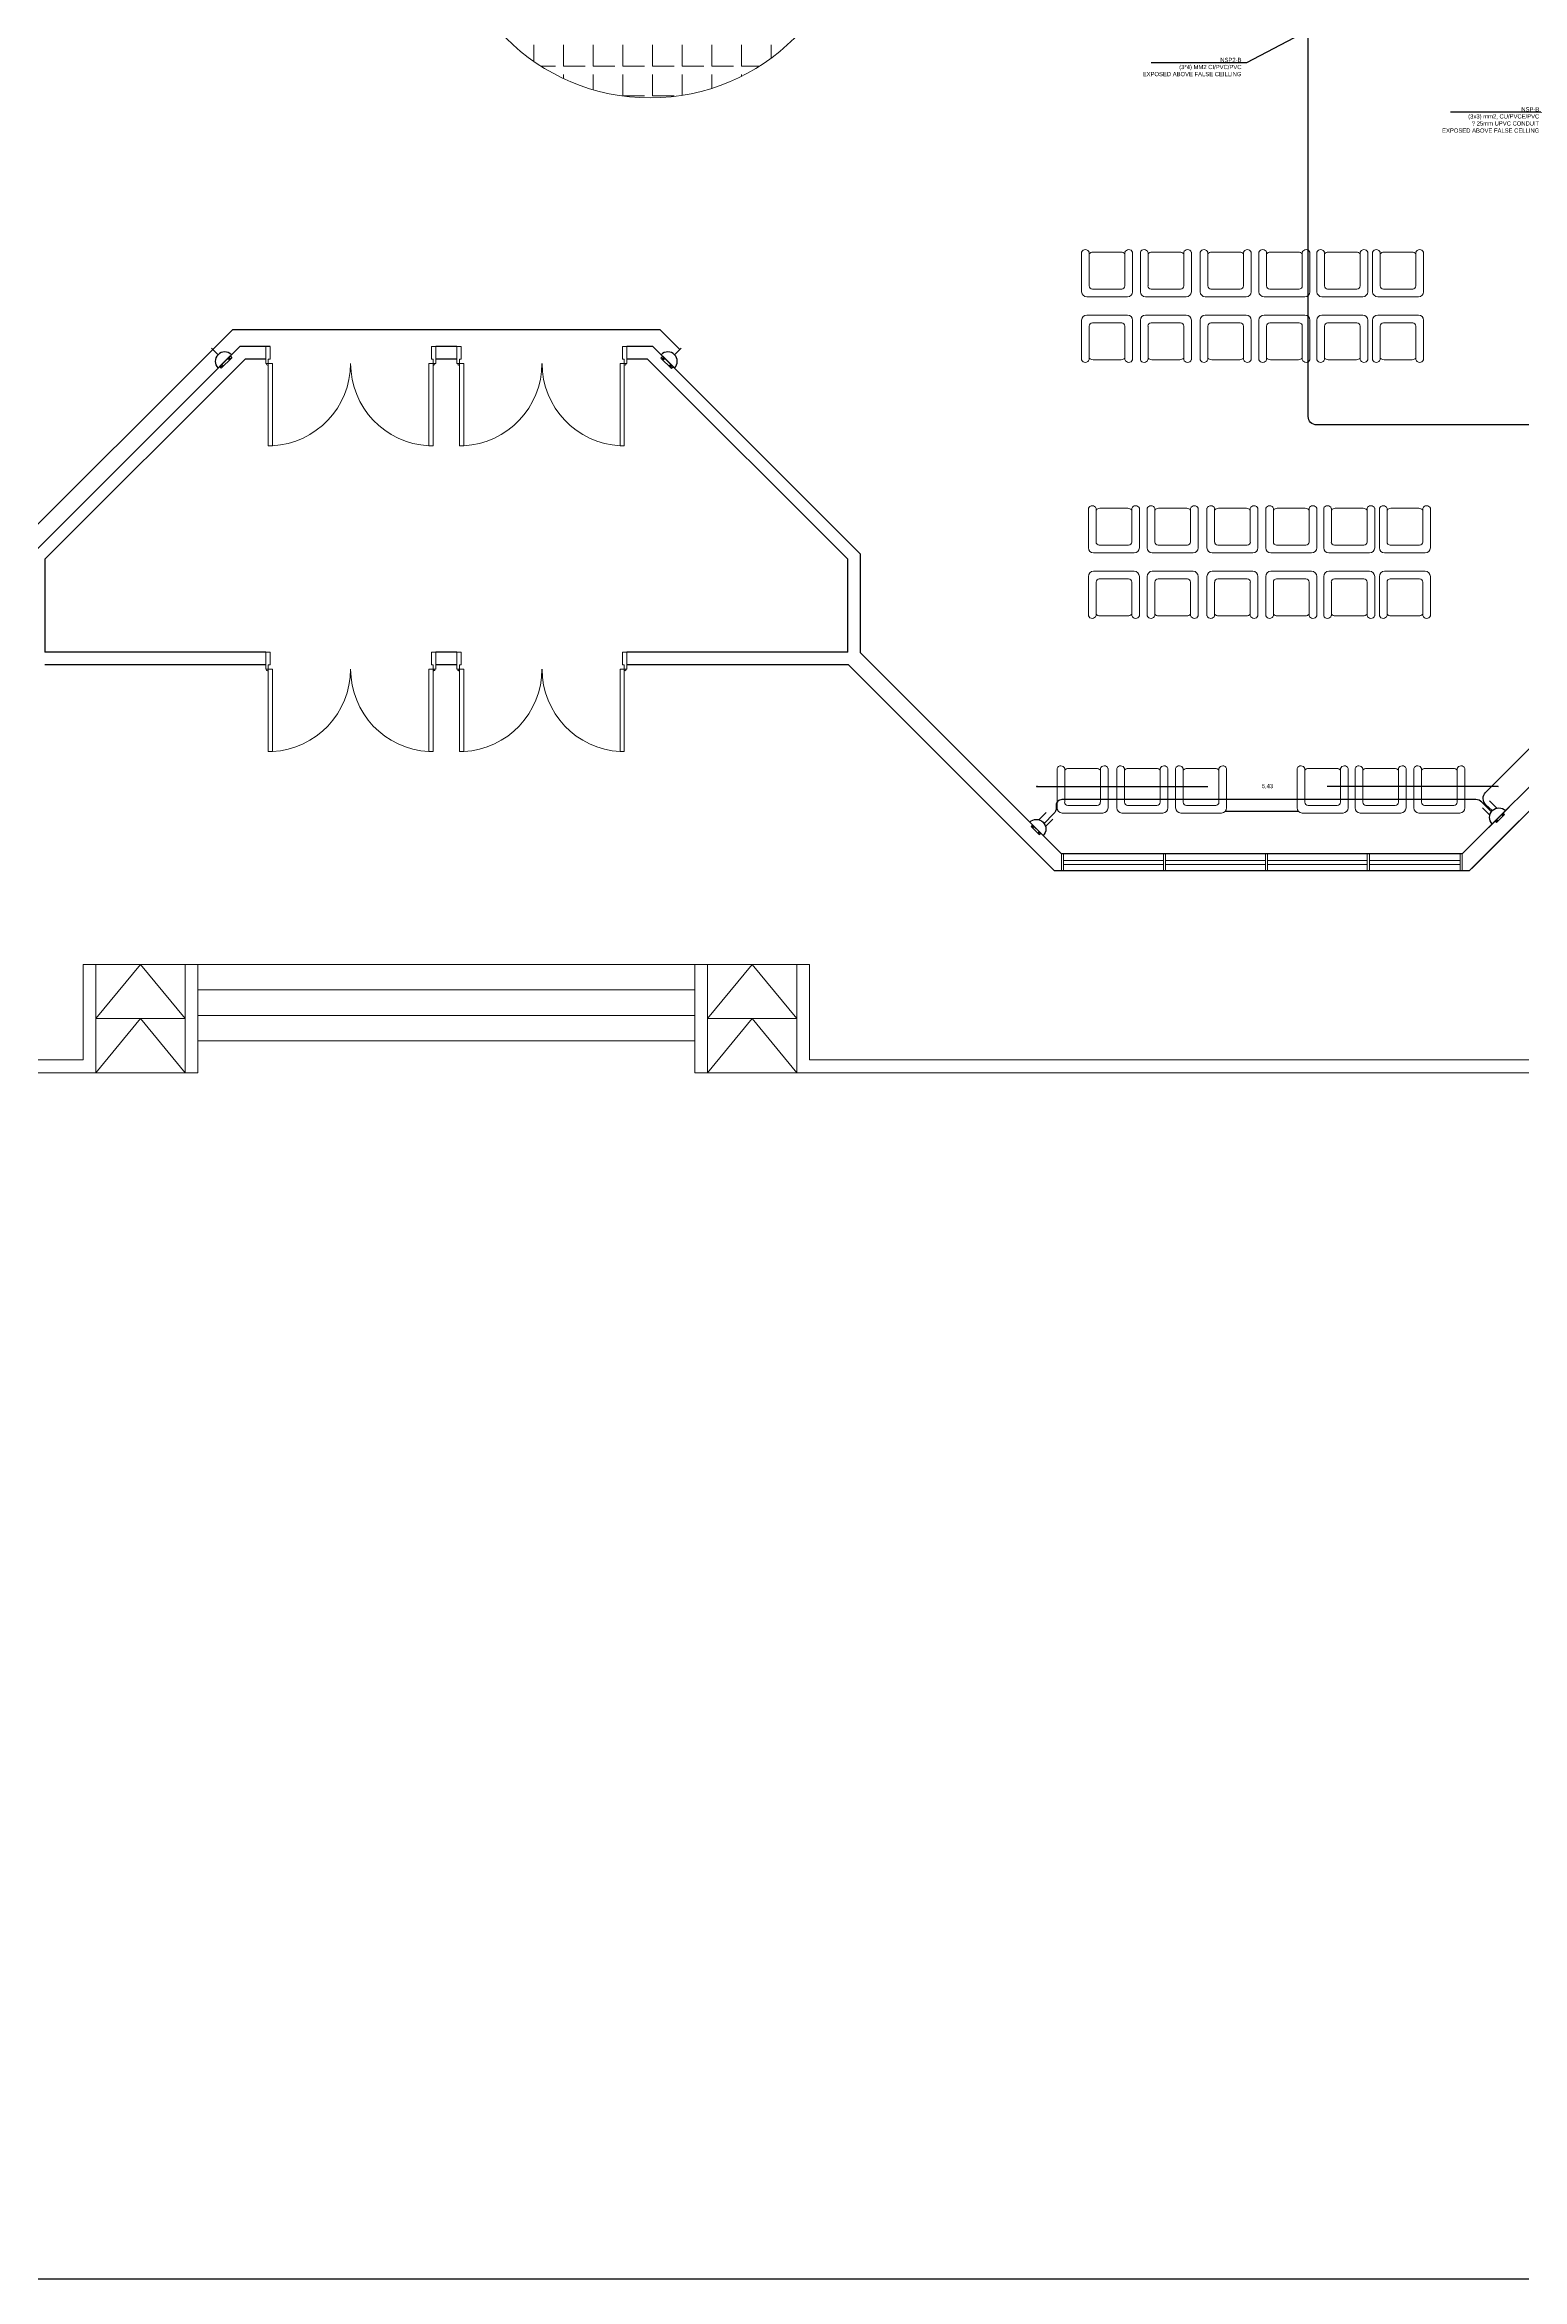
# Model space of a CAD drawing. Extents: x -1451 to 148, y -12854 to 856.
# Drawn here: x 27.07 to 44.47, y 312.72 to 339.03 of the extents above; entities that cross this region are included whole.
import ezdxf
from ezdxf import colors
from ezdxf.entities.mleader import LeaderData, LeaderLine
from ezdxf.math import Vec2, Vec3

# ---------------------------------------------------------------- set-up
doc = ezdxf.new("R2010")
doc.units = 0
doc.header["$LTSCALE"] = 0.15
doc.layers.get('0').update_dxf_attribs({"color": 252})
doc.layers.get('Defpoints').update_dxf_attribs({"color": 252})
for name, color, linetype in [('0 BDH', 252, 'Continuous'), ('0 NORMAL WIRING', 252, 'Continuous'), ('0 sockets', 252, 'Continuous'), ('0 TEXTT', 4, 'Continuous'), ('bound', 252, 'Continuous'), ('C1', 252, 'Continuous'), ('E-SOCK', 2, 'Continuous')]:
    doc.layers.add(name, color=color, linetype=linetype)
for name, color, linetype, lineweight in [('0 DIM', 6, 'Continuous', 5), ('anal', 252, 'Continuous', 20), ('DOOR', 252, 'Continuous', 20), ('elev', 252, 'Continuous', 9), ('FUR', 252, 'Continuous', 9), ('wall', 252, 'Continuous', 30)]:
    doc.layers.add(name, color=color, linetype=linetype, lineweight=lineweight)
doc.dimstyles.new('ISO-25', dxfattribs={"dimtxt": 0.05, "dimasz": 0.01, "dimexe": 0, "dimexo": 0, "dimtad": 0, "dimtoh": 1, "dimtxsty": 'Standard', "dimblk": 'CLOSED', "dimcen": 2.5, "dimse1": 1, "dimse2": 1, "dimclrd": 1, "dimadec": 0, "dimazin": 0, "dimtfac": 1, "dimtix": 1, "dimtmove": 1, "dimatfit": 0, "dimfxl": 1, "dimarcsym": 0})

# ---------------------------------------------------------------- blocks, each defined once
blk = doc.blocks.new('s')
at = {"layer": '0 BDH', "linetype": 'ByBlock'}
h = blk.add_hatch(dxfattribs=at)
h.set_pattern_fill('ANGLE', color=2)
h.set_pattern_definition([(0, (-147.759, -393.318), (0, 6.985), [5.08, -1.905]), (90, (-147.759, -393.318), (-6.985, 4e-16), [5.08, -1.905])])
h.paths.add_polyline_path([(0.073, 0.002, 1), (0.054, 0.002, 1)])
at = {"layer": '0 BDH', "color": 6, "linetype": 'ByBlock'}
blk.add_lwpolyline([(-0.089, 0.015), (0.089, 0.015), (0.089, -0.015), (-0.089, -0.015)], close=True, dxfattribs=at)
for centre in [(-0.064, 0.002), (0.064, 0.002)]:
    blk.add_circle(centre, 0.00918, dxfattribs=at)
blk = doc.blocks.new('*U276')
at = {"layer": 'E-SOCK'}
for p, q in [((-0.077, -0.021), (-0.077, 0.142)), ((0.077, -0.021), (0.077, 0.142)), ((-0.223, -0.149), (0.223, -0.149))]:
    blk.add_line(p, q, dxfattribs=at)
blk.add_arc((0, -0.149), 0.149, 0, 180, dxfattribs=at)
at = {"layer": '0 BDH', "color": 6, "linetype": 'ByBlock'}
blk.add_blockref('s', (-0.005, -0.163), dxfattribs=at)
blk = doc.blocks.new('D200')
at = {"layer": 'DOOR'}
for points in [[(0.03, 0.2), (0.03, 1.17), (0.08, 1.17), (0.08, 0.2)], [(1.97, 0.2), (1.97, 1.17), (1.92, 1.17), (1.92, 0.2)], [(0.03, 0.2), (0, 0.2), (0, 0), (0.05, 0), (0.05, 0.15), (0.03, 0.15)], [(1.97, 0.2), (2, 0.2), (2, 0), (1.95, 0), (1.95, 0.15), (1.97, 0.15)]]:
    blk.add_lwpolyline(points, close=True, dxfattribs=at)
for centre in [(0.02, 0.21), (1.98, 0.21)]:
    blk.add_circle(centre, 0.01, dxfattribs=at)
for centre, start, end in [((0.027, 0.2), 0, 87.0492), ((1.97, 0.2), 92.9508, 180)]:
    blk.add_arc(centre, 0.971, start, end, dxfattribs=at)
blk = doc.blocks.new('ARCH')
at = {"layer": 'elev'}
h = blk.add_hatch(dxfattribs=at)
h.set_pattern_fill('ANGLE', color=256, scale=0.05, style=0)
h.set_pattern_definition([(0, (0, 0), (0, 0.34925), [0.254, -0.09525]), (90, (0, 0), (-0.34925, 2e-17), [0.254, -0.09525])])
h.paths.add_polyline_path([(31.8, 340.8, 0.21525), (32.613, 339), (35.787, 339, 0.21525), (36.6, 340.8, 1)])
h.paths.add_polyline_path([(35.787, 339), (32.613, 339, 0.377964)])
at = {"layer": 'anal'}
for p, q in [((39.041, 329.5), (39.041, 329.3)), ((39.066, 329.5), (39.066, 329.3)), ((39.066, 329.425), (40.237, 329.425)), ((39.066, 329.425), (40.237, 329.425)), ((39.066, 329.375), (40.237, 329.375)), ((39.066, 329.375), (40.237, 329.375)), ((40.241, 329.5), (40.241, 329.3)), ((40.266, 329.5), (40.266, 329.3)), ((40.266, 329.425), (41.437, 329.425)), ((40.266, 329.425), (41.437, 329.425)), ((40.266, 329.375), (41.437, 329.375)), ((40.266, 329.375), (41.437, 329.375)), ((41.441, 329.5), (41.441, 329.3)), ((41.466, 329.5), (41.466, 329.3)), ((41.466, 329.425), (42.637, 329.425)), ((41.466, 329.425), (42.637, 329.425)), ((41.466, 329.375), (42.637, 329.375)), ((41.466, 329.375), (42.637, 329.375)), ((42.641, 329.5), (42.641, 329.3)), ((42.666, 329.5), (42.666, 329.3)), ((42.666, 329.425), (43.734, 329.425)), ((42.666, 329.375), (43.734, 329.375)), ((43.734, 329.5), (43.734, 329.3)), ((43.759, 329.5), (43.759, 329.3)), ((36.075, 328.2), (27.525, 328.2)), ((27.525, 327.075), (27.525, 328.2)), ((27.675, 327.562), (28.2, 328.2)), ((27.675, 326.925), (27.675, 328.2)), ((28.2, 328.2), (28.725, 327.562)), ((28.725, 328.2), (28.725, 326.925)), ((28.875, 328.2), (28.875, 326.925)), ((34.725, 328.2), (34.725, 326.925)), ((34.875, 327.562), (35.4, 328.2)), ((34.875, 328.2), (34.875, 326.925)), ((35.4, 328.2), (35.925, 327.562)), ((35.925, 326.925), (35.925, 328.2)), ((36.075, 327.075), (36.075, 328.2)), ((34.725, 327.9), (28.875, 327.9)), ((27.675, 327.562), (28.725, 327.562)), ((28.2, 327.562), (27.675, 326.925)), ((28.2, 327.562), (28.725, 326.925)), ((34.725, 327.6), (28.875, 327.6)), ((34.875, 326.925), (35.4, 327.562)), ((34.875, 327.562), (35.925, 327.562)), ((35.4, 327.562), (35.925, 326.925)), ((34.725, 327.3), (28.875, 327.3)), ((27.525, 327.075), (5.475, 327.075)), ((58.125, 327.075), (36.075, 327.075)), ((28.875, 326.925), (5.325, 326.925)), ((28.725, 326.925), (27.675, 326.925)), ((28.875, 326.925), (28.725, 326.925)), ((58.275, 326.925), (34.725, 326.925)), ((34.875, 326.925), (34.725, 326.925)), ((35.925, 326.925), (34.875, 326.925))]:
    blk.add_line(p, q, dxfattribs=at)
blk.add_circle((34.2, 340.8), 2.4, dxfattribs=at)
at = {"layer": 'bound', "color": 2}
blk.add_lwpolyline([(91.902, 377.348), (94.426, 377.348), (94.426, 312.722), (-14.994, 312.722), (-14.994, 377.09), (94.639, 377.09)], dxfattribs=at)
at = {"layer": 'C1'}
blk.add_line((41.833, 330), (40.967, 330), dxfattribs=at)
at = {"layer": 'FUR'}
for p, q in [((39.278, 336.584), (39.278, 336.119)), ((39.368, 336.582), (39.368, 336.187)), ((39.743, 336.584), (39.413, 336.584)), ((39.788, 336.187), (39.788, 336.582)), ((39.878, 336.119), (39.878, 336.584)), ((39.97, 336.584), (39.97, 336.119)), ((40.06, 336.582), (40.06, 336.187)), ((40.435, 336.584), (40.105, 336.584)), ((40.48, 336.187), (40.48, 336.582)), ((40.57, 336.119), (40.57, 336.584)), ((40.674, 336.584), (40.674, 336.119)), ((40.764, 336.582), (40.764, 336.187)), ((41.139, 336.584), (40.809, 336.584)), ((41.184, 336.187), (41.184, 336.582)), ((41.274, 336.119), (41.274, 336.584)), ((41.365, 336.584), (41.365, 336.119)), ((41.455, 336.582), (41.455, 336.187)), ((41.83, 336.584), (41.5, 336.584)), ((41.875, 336.187), (41.875, 336.582)), ((41.965, 336.119), (41.965, 336.584)), ((42.047, 336.584), (42.047, 336.119)), ((42.137, 336.582), (42.137, 336.187)), ((42.512, 336.584), (42.182, 336.584)), ((42.557, 336.187), (42.557, 336.582)), ((42.647, 336.119), (42.647, 336.584)), ((42.703, 336.584), (42.703, 336.119)), ((42.793, 336.582), (42.793, 336.187)), ((43.168, 336.584), (42.838, 336.584)), ((43.213, 336.187), (43.213, 336.582)), ((43.303, 336.119), (43.303, 336.584)), ((39.338, 336.059), (39.818, 336.059)), ((39.405, 336.149), (39.75, 336.149)), ((40.03, 336.059), (40.51, 336.059)), ((40.097, 336.149), (40.442, 336.149)), ((40.734, 336.059), (41.214, 336.059)), ((40.801, 336.149), (41.146, 336.149)), ((41.425, 336.059), (41.905, 336.059)), ((41.493, 336.149), (41.838, 336.149)), ((42.107, 336.059), (42.587, 336.059)), ((42.174, 336.149), (42.519, 336.149)), ((42.763, 336.059), (43.243, 336.059)), ((42.83, 336.149), (43.175, 336.149)), ((39.278, 335.318), (39.278, 335.783)), ((39.338, 335.843), (39.818, 335.843)), ((39.368, 335.32), (39.368, 335.715)), ((39.405, 335.753), (39.75, 335.753)), ((39.788, 335.715), (39.788, 335.32)), ((39.878, 335.783), (39.878, 335.318)), ((39.97, 335.318), (39.97, 335.783)), ((40.03, 335.843), (40.51, 335.843)), ((40.06, 335.32), (40.06, 335.715)), ((40.097, 335.753), (40.442, 335.753)), ((40.48, 335.715), (40.48, 335.32)), ((40.57, 335.783), (40.57, 335.318)), ((40.674, 335.318), (40.674, 335.783)), ((40.734, 335.843), (41.214, 335.843)), ((40.764, 335.32), (40.764, 335.715)), ((40.801, 335.753), (41.146, 335.753)), ((41.184, 335.715), (41.184, 335.32)), ((41.274, 335.783), (41.274, 335.318)), ((41.365, 335.318), (41.365, 335.783)), ((41.425, 335.843), (41.905, 335.843)), ((41.455, 335.32), (41.455, 335.715)), ((41.493, 335.753), (41.838, 335.753)), ((41.875, 335.715), (41.875, 335.32)), ((41.965, 335.783), (41.965, 335.318)), ((42.047, 335.318), (42.047, 335.783)), ((42.107, 335.843), (42.587, 335.843)), ((42.137, 335.32), (42.137, 335.715)), ((42.174, 335.753), (42.519, 335.753)), ((42.557, 335.715), (42.557, 335.32)), ((42.647, 335.783), (42.647, 335.318)), ((42.703, 335.318), (42.703, 335.783)), ((42.763, 335.843), (43.243, 335.843)), ((42.793, 335.32), (42.793, 335.715)), ((42.83, 335.753), (43.175, 335.753)), ((43.213, 335.715), (43.213, 335.32)), ((43.303, 335.783), (43.303, 335.318)), ((39.743, 335.318), (39.413, 335.318)), ((40.435, 335.318), (40.105, 335.318)), ((41.139, 335.318), (40.809, 335.318)), ((41.83, 335.318), (41.5, 335.318)), ((42.512, 335.318), (42.182, 335.318)), ((43.168, 335.318), (42.838, 335.318)), ((39.358, 333.569), (39.358, 333.104)), ((39.448, 333.567), (39.448, 333.172)), ((39.823, 333.569), (39.493, 333.569)), ((39.868, 333.172), (39.868, 333.567)), ((39.958, 333.104), (39.958, 333.569)), ((40.05, 333.569), (40.05, 333.104)), ((40.14, 333.567), (40.14, 333.172)), ((40.515, 333.569), (40.185, 333.569)), ((40.56, 333.172), (40.56, 333.567)), ((40.65, 333.104), (40.65, 333.569)), ((40.754, 333.569), (40.754, 333.104)), ((40.844, 333.567), (40.844, 333.172)), ((41.219, 333.569), (40.889, 333.569)), ((41.264, 333.172), (41.264, 333.567)), ((41.354, 333.104), (41.354, 333.569)), ((41.446, 333.569), (41.446, 333.104)), ((41.536, 333.567), (41.536, 333.172)), ((41.911, 333.569), (41.581, 333.569)), ((41.956, 333.172), (41.956, 333.567)), ((42.046, 333.104), (42.046, 333.569)), ((42.128, 333.569), (42.128, 333.104)), ((42.218, 333.567), (42.218, 333.172)), ((42.593, 333.569), (42.263, 333.569)), ((42.638, 333.172), (42.638, 333.567)), ((42.728, 333.104), (42.728, 333.569)), ((42.783, 333.569), (42.783, 333.104)), ((42.873, 333.567), (42.873, 333.172)), ((43.248, 333.569), (42.918, 333.569)), ((43.293, 333.172), (43.293, 333.567)), ((43.383, 333.104), (43.383, 333.569)), ((39.418, 333.044), (39.898, 333.044)), ((39.486, 333.134), (39.831, 333.134)), ((40.11, 333.044), (40.59, 333.044)), ((40.178, 333.134), (40.523, 333.134)), ((40.814, 333.044), (41.294, 333.044)), ((40.882, 333.134), (41.227, 333.134)), ((41.506, 333.044), (41.986, 333.044)), ((41.573, 333.134), (41.918, 333.134)), ((42.188, 333.044), (42.668, 333.044)), ((42.255, 333.134), (42.6, 333.134)), ((42.843, 333.044), (43.323, 333.044)), ((42.911, 333.134), (43.256, 333.134)), ((39.358, 332.303), (39.358, 332.768)), ((39.418, 332.828), (39.898, 332.828)), ((39.958, 332.768), (39.958, 332.303)), ((40.05, 332.303), (40.05, 332.768)), ((40.11, 332.828), (40.59, 332.828)), ((40.65, 332.768), (40.65, 332.303)), ((40.754, 332.303), (40.754, 332.768)), ((40.814, 332.828), (41.294, 332.828)), ((41.354, 332.768), (41.354, 332.303)), ((41.446, 332.303), (41.446, 332.768)), ((41.506, 332.828), (41.986, 332.828)), ((42.046, 332.768), (42.046, 332.303)), ((42.128, 332.303), (42.128, 332.768)), ((42.188, 332.828), (42.668, 332.828)), ((42.728, 332.768), (42.728, 332.303)), ((42.783, 332.303), (42.783, 332.768)), ((42.843, 332.828), (43.323, 332.828)), ((43.383, 332.768), (43.383, 332.303)), ((39.448, 332.305), (39.448, 332.701)), ((39.486, 332.738), (39.831, 332.738)), ((39.868, 332.701), (39.868, 332.305)), ((40.14, 332.305), (40.14, 332.701)), ((40.178, 332.738), (40.523, 332.738)), ((40.56, 332.701), (40.56, 332.305)), ((40.844, 332.305), (40.844, 332.701)), ((40.882, 332.738), (41.227, 332.738)), ((41.264, 332.701), (41.264, 332.305)), ((41.536, 332.305), (41.536, 332.701)), ((41.573, 332.738), (41.918, 332.738)), ((41.956, 332.701), (41.956, 332.305)), ((42.218, 332.305), (42.218, 332.701)), ((42.255, 332.738), (42.6, 332.738)), ((42.638, 332.701), (42.638, 332.305)), ((42.873, 332.305), (42.873, 332.701)), ((42.911, 332.738), (43.256, 332.738)), ((43.293, 332.701), (43.293, 332.305)), ((39.823, 332.303), (39.493, 332.303)), ((40.515, 332.303), (40.185, 332.303)), ((41.219, 332.303), (40.889, 332.303)), ((41.911, 332.303), (41.581, 332.303)), ((42.593, 332.303), (42.263, 332.303)), ((43.248, 332.303), (42.918, 332.303)), ((38.989, 330.042), (38.989, 330.507)), ((39.079, 330.11), (39.079, 330.505)), ((39.124, 330.507), (39.454, 330.507)), ((39.499, 330.505), (39.499, 330.11)), ((39.589, 330.507), (39.589, 330.042)), ((39.693, 330.042), (39.693, 330.507)), ((39.783, 330.11), (39.783, 330.505)), ((39.828, 330.507), (40.158, 330.507)), ((40.203, 330.505), (40.203, 330.11)), ((40.293, 330.507), (40.293, 330.042)), ((40.385, 330.042), (40.385, 330.507)), ((40.475, 330.11), (40.475, 330.505)), ((40.52, 330.507), (40.85, 330.507)), ((40.895, 330.505), (40.895, 330.11)), ((40.985, 330.507), (40.985, 330.042)), ((41.815, 330.042), (41.815, 330.507)), ((41.905, 330.11), (41.905, 330.505)), ((41.95, 330.507), (42.28, 330.507)), ((42.325, 330.505), (42.325, 330.11)), ((42.415, 330.507), (42.415, 330.042)), ((42.497, 330.042), (42.497, 330.507)), ((42.587, 330.11), (42.587, 330.505)), ((42.632, 330.507), (42.962, 330.507)), ((43.007, 330.505), (43.007, 330.11)), ((43.097, 330.507), (43.097, 330.042)), ((43.189, 330.042), (43.189, 330.507)), ((43.279, 330.11), (43.279, 330.505)), ((43.324, 330.507), (43.654, 330.507)), ((43.699, 330.505), (43.699, 330.11)), ((43.789, 330.507), (43.789, 330.042)), ((39.529, 329.982), (39.049, 329.982)), ((39.461, 330.072), (39.116, 330.072)), ((40.233, 329.982), (39.753, 329.982)), ((40.165, 330.072), (39.82, 330.072)), ((40.925, 329.982), (40.445, 329.982)), ((40.857, 330.072), (40.512, 330.072)), ((42.355, 329.982), (41.875, 329.982)), ((42.288, 330.072), (41.943, 330.072)), ((43.037, 329.982), (42.557, 329.982)), ((42.97, 330.072), (42.625, 330.072)), ((43.729, 329.982), (43.249, 329.982)), ((43.661, 330.072), (43.316, 330.072))]:
    blk.add_line(p, q, dxfattribs=at)
for centre, major_axis, start_param, end_param in [((39.322, 336.567), (-0.0339, 0.0339), 4.256093, 6.69338), ((39.413, 336.524), (-0.0424, 0.0424), -0.785398, 0.062664), ((39.743, 336.524), (0.0424, 0.0424), 6.220521, 7.068583), ((39.833, 336.567), (0.0339, 0.0339), 5.87299, 8.310278), ((40.014, 336.567), (-0.0339, 0.0339), 4.256093, 6.69338), ((40.105, 336.524), (-0.0424, 0.0424), -0.785398, 0.062664), ((40.435, 336.524), (0.0424, 0.0424), 6.220521, 7.068583), ((40.525, 336.567), (0.0339, 0.0339), 5.87299, 8.310278), ((40.718, 336.567), (-0.0339, 0.0339), 4.256093, 6.69338), ((40.809, 336.524), (-0.0424, 0.0424), -0.785398, 0.062664), ((41.139, 336.524), (0.0424, 0.0424), 6.220521, 7.068583), ((41.229, 336.567), (0.0339, 0.0339), 5.87299, 8.310278), ((41.41, 336.567), (-0.0339, 0.0339), 4.256093, 6.69338), ((41.5, 336.524), (-0.0424, 0.0424), -0.785398, 0.062664), ((41.83, 336.524), (0.0424, 0.0424), 6.220521, 7.068583), ((41.921, 336.567), (0.0339, 0.0339), 5.87299, 8.310278), ((42.092, 336.567), (-0.0339, 0.0339), 4.256093, 6.69338), ((42.182, 336.524), (-0.0424, 0.0424), -0.785398, 0.062664), ((42.512, 336.524), (0.0424, 0.0424), 6.220521, 7.068583), ((42.602, 336.567), (0.0339, 0.0339), 5.87299, 8.310278), ((42.747, 336.567), (-0.0339, 0.0339), 4.256093, 6.69338), ((42.838, 336.524), (-0.0424, 0.0424), -0.785398, 0.062664), ((43.168, 336.524), (0.0424, 0.0424), 6.220521, 7.068583), ((43.258, 336.567), (0.0339, 0.0339), 5.87299, 8.310278), ((39.405, 336.187), (0.0265, 0.0265), 2.356194, 3.926991), ((39.75, 336.187), (0.0265, 0.0265), 3.926991, 5.497787), ((40.097, 336.187), (0.0265, 0.0265), 2.356194, 3.926991), ((40.442, 336.187), (0.0265, 0.0265), 3.926991, 5.497787), ((40.801, 336.187), (0.0265, 0.0265), 2.356194, 3.926991), ((41.146, 336.187), (0.0265, 0.0265), 3.926991, 5.497787), ((41.493, 336.187), (0.0265, 0.0265), 2.356194, 3.926991), ((41.838, 336.187), (0.0265, 0.0265), 3.926991, 5.497787), ((42.174, 336.187), (0.0265, 0.0265), 2.356194, 3.926991), ((42.519, 336.187), (0.0265, 0.0265), 3.926991, 5.497787), ((42.83, 336.187), (0.0265, 0.0265), 2.356194, 3.926991), ((43.175, 336.187), (0.0265, 0.0265), 3.926991, 5.497787), ((39.338, 336.119), (-0.0424, 0.0424), 0.785398, 2.356194), ((39.818, 336.119), (0.0424, 0.0424), 3.926991, 5.497787), ((40.03, 336.119), (-0.0424, 0.0424), 0.785398, 2.356194), ((40.51, 336.119), (0.0424, 0.0424), 3.926991, 5.497787), ((40.734, 336.119), (-0.0424, 0.0424), 0.785398, 2.356194), ((41.214, 336.119), (0.0424, 0.0424), 3.926991, 5.497787), ((41.425, 336.119), (-0.0424, 0.0424), 0.785398, 2.356194), ((41.905, 336.119), (0.0424, 0.0424), 3.926991, 5.497787), ((42.107, 336.119), (-0.0424, 0.0424), 0.785398, 2.356194), ((42.587, 336.119), (0.0424, 0.0424), 3.926991, 5.497787), ((42.763, 336.119), (-0.0424, 0.0424), 0.785398, 2.356194), ((43.243, 336.119), (0.0424, 0.0424), 3.926991, 5.497787), ((39.403, 333.552), (-0.0339, 0.0339), 4.256093, 6.69338), ((39.493, 333.509), (-0.0424, 0.0424), -0.785398, 0.062664), ((39.823, 333.509), (0.0424, 0.0424), 6.220521, 7.068583), ((39.914, 333.552), (0.0339, 0.0339), 5.87299, 8.310278), ((40.095, 333.552), (-0.0339, 0.0339), 4.256093, 6.69338), ((40.185, 333.509), (-0.0424, 0.0424), -0.785398, 0.062664), ((40.515, 333.509), (0.0424, 0.0424), 6.220521, 7.068583), ((40.606, 333.552), (0.0339, 0.0339), 5.87299, 8.310278), ((40.799, 333.552), (-0.0339, 0.0339), 4.256093, 6.69338), ((40.889, 333.509), (-0.0424, 0.0424), -0.785398, 0.062664), ((41.219, 333.509), (0.0424, 0.0424), 6.220521, 7.068583), ((41.309, 333.552), (0.0339, 0.0339), 5.87299, 8.310278), ((41.491, 333.552), (-0.0339, 0.0339), 4.256093, 6.69338), ((41.581, 333.509), (-0.0424, 0.0424), -0.785398, 0.062664), ((41.911, 333.509), (0.0424, 0.0424), 6.220521, 7.068583), ((42.001, 333.552), (0.0339, 0.0339), 5.87299, 8.310278), ((42.172, 333.552), (-0.0339, 0.0339), 4.256093, 6.69338), ((42.263, 333.509), (-0.0424, 0.0424), -0.785398, 0.062664), ((42.593, 333.509), (0.0424, 0.0424), 6.220521, 7.068583), ((42.683, 333.552), (0.0339, 0.0339), 5.87299, 8.310278), ((42.828, 333.552), (-0.0339, 0.0339), 4.256093, 6.69338), ((42.918, 333.509), (-0.0424, 0.0424), -0.785398, 0.062664), ((43.248, 333.509), (0.0424, 0.0424), 6.220521, 7.068583), ((43.339, 333.552), (0.0339, 0.0339), 5.87299, 8.310278), ((39.418, 333.104), (-0.0424, 0.0424), 0.785398, 2.356194), ((39.486, 333.172), (0.0265, 0.0265), 2.356194, 3.926991), ((39.831, 333.172), (0.0265, 0.0265), 3.926991, 5.497787), ((39.898, 333.104), (0.0424, 0.0424), 3.926991, 5.497787), ((40.11, 333.104), (-0.0424, 0.0424), 0.785398, 2.356194), ((40.178, 333.172), (0.0265, 0.0265), 2.356194, 3.926991), ((40.523, 333.172), (0.0265, 0.0265), 3.926991, 5.497787), ((40.59, 333.104), (0.0424, 0.0424), 3.926991, 5.497787), ((40.814, 333.104), (-0.0424, 0.0424), 0.785398, 2.356194), ((40.882, 333.172), (0.0265, 0.0265), 2.356194, 3.926991), ((41.227, 333.172), (0.0265, 0.0265), 3.926991, 5.497787), ((41.294, 333.104), (0.0424, 0.0424), 3.926991, 5.497787), ((41.506, 333.104), (-0.0424, 0.0424), 0.785398, 2.356194), ((41.573, 333.172), (0.0265, 0.0265), 2.356194, 3.926991), ((41.918, 333.172), (0.0265, 0.0265), 3.926991, 5.497787), ((41.986, 333.104), (0.0424, 0.0424), 3.926991, 5.497787), ((42.188, 333.104), (-0.0424, 0.0424), 0.785398, 2.356194), ((42.255, 333.172), (0.0265, 0.0265), 2.356194, 3.926991), ((42.6, 333.172), (0.0265, 0.0265), 3.926991, 5.497787), ((42.668, 333.104), (0.0424, 0.0424), 3.926991, 5.497787), ((42.843, 333.104), (-0.0424, 0.0424), 0.785398, 2.356194), ((42.911, 333.172), (0.0265, 0.0265), 2.356194, 3.926991), ((43.256, 333.172), (0.0265, 0.0265), 3.926991, 5.497787), ((43.323, 333.104), (0.0424, 0.0424), 3.926991, 5.497787)]:
    blk.add_ellipse(centre, major_axis=major_axis, ratio=1, start_param=start_param, end_param=end_param, dxfattribs=at)
at = {"layer": 'FUR', "extrusion": (0, 0, -1)}
for centre, major_axis, start_param, end_param in [((39.338, 335.783), (0.0424, 0.0424), 3.926991, 5.497787), ((39.405, 335.715), (0.0265, 0.0265), 3.926991, 5.497787), ((39.75, 335.715), (0.0265, 0.0265), -0.785398, 0.785398), ((39.818, 335.783), (-0.0424, 0.0424), 0.785398, 2.356194), ((40.03, 335.783), (0.0424, 0.0424), 3.926991, 5.497787), ((40.097, 335.715), (0.0265, 0.0265), 3.926991, 5.497787), ((40.442, 335.715), (0.0265, 0.0265), -0.785398, 0.785398), ((40.51, 335.783), (-0.0424, 0.0424), 0.785398, 2.356194), ((40.734, 335.783), (0.0424, 0.0424), 3.926991, 5.497787), ((40.801, 335.715), (0.0265, 0.0265), 3.926991, 5.497787), ((41.146, 335.715), (0.0265, 0.0265), -0.785398, 0.785398), ((41.214, 335.783), (-0.0424, 0.0424), 0.785398, 2.356194), ((41.425, 335.783), (0.0424, 0.0424), 3.926991, 5.497787), ((41.493, 335.715), (0.0265, 0.0265), 3.926991, 5.497787), ((41.838, 335.715), (0.0265, 0.0265), -0.785398, 0.785398), ((41.905, 335.783), (-0.0424, 0.0424), 0.785398, 2.356194), ((42.107, 335.783), (0.0424, 0.0424), 3.926991, 5.497787), ((42.174, 335.715), (0.0265, 0.0265), 3.926991, 5.497787), ((42.519, 335.715), (0.0265, 0.0265), -0.785398, 0.785398), ((42.587, 335.783), (-0.0424, 0.0424), 0.785398, 2.356194), ((42.763, 335.783), (0.0424, 0.0424), 3.926991, 5.497787), ((42.83, 335.715), (0.0265, 0.0265), 3.926991, 5.497787), ((43.175, 335.715), (0.0265, 0.0265), -0.785398, 0.785398), ((43.243, 335.783), (-0.0424, 0.0424), 0.785398, 2.356194), ((39.322, 335.335), (0.0339, 0.0339), 1.1145, 3.551788), ((39.413, 335.378), (0.0424, 0.0424), 2.356194, 3.204257), ((39.743, 335.378), (-0.0424, 0.0424), 3.078929, 3.926991), ((39.833, 335.335), (-0.0339, 0.0339), 2.731397, 5.168685), ((40.014, 335.335), (0.0339, 0.0339), 1.1145, 3.551788), ((40.105, 335.378), (0.0424, 0.0424), 2.356194, 3.204257), ((40.435, 335.378), (-0.0424, 0.0424), 3.078929, 3.926991), ((40.525, 335.335), (-0.0339, 0.0339), 2.731397, 5.168685), ((40.718, 335.335), (0.0339, 0.0339), 1.1145, 3.551788), ((40.809, 335.378), (0.0424, 0.0424), 2.356194, 3.204257), ((41.139, 335.378), (-0.0424, 0.0424), 3.078929, 3.926991), ((41.229, 335.335), (-0.0339, 0.0339), 2.731397, 5.168685), ((41.41, 335.335), (0.0339, 0.0339), 1.1145, 3.551788), ((41.5, 335.378), (0.0424, 0.0424), 2.356194, 3.204257), ((41.83, 335.378), (-0.0424, 0.0424), 3.078929, 3.926991), ((41.921, 335.335), (-0.0339, 0.0339), 2.731397, 5.168685), ((42.092, 335.335), (0.0339, 0.0339), 1.1145, 3.551788), ((42.182, 335.378), (0.0424, 0.0424), 2.356194, 3.204257), ((42.512, 335.378), (-0.0424, 0.0424), 3.078929, 3.926991), ((42.602, 335.335), (-0.0339, 0.0339), 2.731397, 5.168685), ((42.747, 335.335), (0.0339, 0.0339), 1.1145, 3.551788), ((42.838, 335.378), (0.0424, 0.0424), 2.356194, 3.204257), ((43.168, 335.378), (-0.0424, 0.0424), 3.078929, 3.926991), ((43.258, 335.335), (-0.0339, 0.0339), 2.731397, 5.168685), ((39.418, 332.768), (0.0424, 0.0424), 3.926991, 5.497787), ((39.898, 332.768), (-0.0424, 0.0424), 0.785398, 2.356194), ((40.11, 332.768), (0.0424, 0.0424), 3.926991, 5.497787), ((40.59, 332.768), (-0.0424, 0.0424), 0.785398, 2.356194), ((40.814, 332.768), (0.0424, 0.0424), 3.926991, 5.497787), ((41.294, 332.768), (-0.0424, 0.0424), 0.785398, 2.356194), ((41.506, 332.768), (0.0424, 0.0424), 3.926991, 5.497787), ((41.986, 332.768), (-0.0424, 0.0424), 0.785398, 2.356194), ((42.188, 332.768), (0.0424, 0.0424), 3.926991, 5.497787), ((42.668, 332.768), (-0.0424, 0.0424), 0.785398, 2.356194), ((42.843, 332.768), (0.0424, 0.0424), 3.926991, 5.497787), ((43.323, 332.768), (-0.0424, 0.0424), 0.785398, 2.356194), ((39.486, 332.701), (0.0265, 0.0265), 3.926991, 5.497787), ((39.831, 332.701), (0.0265, 0.0265), -0.785398, 0.785398), ((40.178, 332.701), (0.0265, 0.0265), 3.926991, 5.497787), ((40.523, 332.701), (0.0265, 0.0265), -0.785398, 0.785398), ((40.882, 332.701), (0.0265, 0.0265), 3.926991, 5.497787), ((41.227, 332.701), (0.0265, 0.0265), -0.785398, 0.785398), ((41.573, 332.701), (0.0265, 0.0265), 3.926991, 5.497787), ((41.918, 332.701), (0.0265, 0.0265), -0.785398, 0.785398), ((42.255, 332.701), (0.0265, 0.0265), 3.926991, 5.497787), ((42.6, 332.701), (0.0265, 0.0265), -0.785398, 0.785398), ((42.911, 332.701), (0.0265, 0.0265), 3.926991, 5.497787), ((43.256, 332.701), (0.0265, 0.0265), -0.785398, 0.785398), ((39.403, 332.321), (0.0339, 0.0339), 1.1145, 3.551788), ((39.493, 332.363), (0.0424, 0.0424), 2.356194, 3.204257), ((39.823, 332.363), (-0.0424, 0.0424), 3.078929, 3.926991), ((39.914, 332.321), (-0.0339, 0.0339), 2.731397, 5.168685), ((40.095, 332.321), (0.0339, 0.0339), 1.1145, 3.551788), ((40.185, 332.363), (0.0424, 0.0424), 2.356194, 3.204257), ((40.515, 332.363), (-0.0424, 0.0424), 3.078929, 3.926991), ((40.606, 332.321), (-0.0339, 0.0339), 2.731397, 5.168685), ((40.799, 332.321), (0.0339, 0.0339), 1.1145, 3.551788), ((40.889, 332.363), (0.0424, 0.0424), 2.356194, 3.204257), ((41.219, 332.363), (-0.0424, 0.0424), 3.078929, 3.926991), ((41.309, 332.321), (-0.0339, 0.0339), 2.731397, 5.168685), ((41.491, 332.321), (0.0339, 0.0339), 1.1145, 3.551788), ((41.581, 332.363), (0.0424, 0.0424), 2.356194, 3.204257), ((41.911, 332.363), (-0.0424, 0.0424), 3.078929, 3.926991), ((42.001, 332.321), (-0.0339, 0.0339), 2.731397, 5.168685), ((42.172, 332.321), (0.0339, 0.0339), 1.1145, 3.551788), ((42.263, 332.363), (0.0424, 0.0424), 2.356194, 3.204257), ((42.593, 332.363), (-0.0424, 0.0424), 3.078929, 3.926991), ((42.683, 332.321), (-0.0339, 0.0339), 2.731397, 5.168685), ((42.828, 332.321), (0.0339, 0.0339), 1.1145, 3.551788), ((42.918, 332.363), (0.0424, 0.0424), 2.356194, 3.204257), ((43.248, 332.363), (-0.0424, 0.0424), 3.078929, 3.926991), ((43.339, 332.321), (-0.0339, 0.0339), 2.731397, 5.168685), ((39.034, 330.49), (-0.0339, 0.0339), 5.87299, 8.310278), ((39.124, 330.447), (-0.0424, 0.0424), 6.220521, 7.068583), ((39.454, 330.447), (0.0424, 0.0424), -0.785398, 0.062664), ((39.544, 330.49), (0.0339, 0.0339), 4.256093, 6.69338), ((39.737, 330.49), (-0.0339, 0.0339), 5.87299, 8.310278), ((39.828, 330.447), (-0.0424, 0.0424), 6.220521, 7.068583), ((40.158, 330.447), (0.0424, 0.0424), -0.785398, 0.062664), ((40.248, 330.49), (0.0339, 0.0339), 4.256093, 6.69338), ((40.429, 330.49), (-0.0339, 0.0339), 5.87299, 8.310278), ((40.52, 330.447), (-0.0424, 0.0424), 6.220521, 7.068583), ((40.85, 330.447), (0.0424, 0.0424), -0.785398, 0.062664), ((40.94, 330.49), (0.0339, 0.0339), 4.256093, 6.69338), ((41.86, 330.49), (-0.0339, 0.0339), 5.87299, 8.310278), ((41.95, 330.447), (-0.0424, 0.0424), 6.220521, 7.068583), ((42.28, 330.447), (0.0424, 0.0424), -0.785398, 0.062664), ((42.371, 330.49), (0.0339, 0.0339), 4.256093, 6.69338), ((42.542, 330.49), (-0.0339, 0.0339), 5.87299, 8.310278), ((42.632, 330.447), (-0.0424, 0.0424), 6.220521, 7.068583), ((42.962, 330.447), (0.0424, 0.0424), -0.785398, 0.062664), ((43.052, 330.49), (0.0339, 0.0339), 4.256093, 6.69338), ((43.234, 330.49), (-0.0339, 0.0339), 5.87299, 8.310278), ((43.324, 330.447), (-0.0424, 0.0424), 6.220521, 7.068583), ((43.654, 330.447), (0.0424, 0.0424), -0.785398, 0.062664), ((43.744, 330.49), (0.0339, 0.0339), 4.256093, 6.69338), ((39.049, 330.042), (-0.0424, 0.0424), 3.926991, 5.497787), ((39.116, 330.11), (0.0265, 0.0265), 2.356194, 3.926991), ((39.461, 330.11), (0.0265, 0.0265), 0.785398, 2.356194), ((39.529, 330.042), (0.0424, 0.0424), 0.785398, 2.356194), ((39.753, 330.042), (-0.0424, 0.0424), 3.926991, 5.497787), ((39.82, 330.11), (0.0265, 0.0265), 2.356194, 3.926991), ((40.165, 330.11), (0.0265, 0.0265), 0.785398, 2.356194), ((40.233, 330.042), (0.0424, 0.0424), 0.785398, 2.356194), ((40.445, 330.042), (-0.0424, 0.0424), 3.926991, 5.497787), ((40.512, 330.11), (0.0265, 0.0265), 2.356194, 3.926991), ((40.857, 330.11), (0.0265, 0.0265), 0.785398, 2.356194), ((40.925, 330.042), (0.0424, 0.0424), 0.785398, 2.356194), ((41.875, 330.042), (-0.0424, 0.0424), 3.926991, 5.497787), ((41.943, 330.11), (0.0265, 0.0265), 2.356194, 3.926991), ((42.288, 330.11), (0.0265, 0.0265), 0.785398, 2.356194), ((42.355, 330.042), (0.0424, 0.0424), 0.785398, 2.356194), ((42.557, 330.042), (-0.0424, 0.0424), 3.926991, 5.497787), ((42.625, 330.11), (0.0265, 0.0265), 2.356194, 3.926991), ((42.97, 330.11), (0.0265, 0.0265), 0.785398, 2.356194), ((43.037, 330.042), (0.0424, 0.0424), 0.785398, 2.356194), ((43.249, 330.042), (-0.0424, 0.0424), 3.926991, 5.497787), ((43.316, 330.11), (0.0265, 0.0265), 2.356194, 3.926991), ((43.661, 330.11), (0.0265, 0.0265), 0.785398, 2.356194), ((43.729, 330.042), (0.0424, 0.0424), 0.785398, 2.356194)]:
    blk.add_ellipse(centre, major_axis=major_axis, ratio=1, start_param=start_param, end_param=end_param, dxfattribs=at)
at = {"layer": 'wall'}
for p, q in [((29.369, 335.475), (26.925, 333.031)), ((29.725, 335.475), (29.369, 335.475)), ((31.925, 335.475), (31.675, 335.475)), ((34.231, 335.475), (33.925, 335.475)), ((36.675, 333.031), (34.231, 335.475)), ((29.431, 335.325), (27.075, 332.969)), ((29.675, 335.325), (29.431, 335.325)), ((31.925, 335.325), (31.675, 335.325)), ((34.169, 335.325), (33.925, 335.325)), ((36.525, 332.969), (34.169, 335.325)), ((36.675, 331.866), (36.675, 333.031)), ((27.075, 332.969), (27.075, 331.875)), ((36.525, 331.875), (36.525, 332.969)), ((29.675, 331.875), (27.075, 331.875)), ((29.675, 331.725), (27.075, 331.725)), ((31.925, 331.875), (31.675, 331.875)), ((31.925, 331.725), (31.675, 331.725)), ((36.525, 331.875), (33.925, 331.875)), ((36.534, 331.725), (33.925, 331.725)), ((38.959, 329.3), (36.534, 331.725)), ((39.041, 329.5), (36.675, 331.866)), ((46.125, 331.866), (43.759, 329.5)), ((46, 331.741), (43.759, 329.5)), ((46, 331.459), (43.841, 329.3)), ((46.2, 331.659), (43.871, 329.329)), ((43.759, 329.5), (39.041, 329.5)), ((43.759, 329.5), (39.041, 329.5)), ((43.841, 329.3), (38.959, 329.3))]:
    blk.add_line(p, q, dxfattribs=at)
at = {"layer": 'DOOR', "xscale": -1, "rotation": 180}
for p in [(29.675, 335.475), (29.675, 331.875)]:
    blk.add_blockref('D200', p, dxfattribs=at)
at = {"layer": 'DOOR', "rotation": 180}
for p in [(33.925, 335.475), (33.925, 331.875)]:
    blk.add_blockref('D200', p, dxfattribs=at)
blk = doc.blocks.new('*U293')
at = {"linetype": 'ByBlock'}
h = blk.add_hatch(dxfattribs=at)
h.set_pattern_fill('ANGLE', color=2)
h.set_pattern_definition([(0, (-301.6926, 2.516), (0, 6.985), [5.08, -1.905]), (90, (-301.6926, 2.516), (-6.985, 4e-16), [5.08, -1.905])])
h.paths.add_polyline_path([(87, -25, 1), (127, -25, 1)])
at = {"color": 6, "linetype": 'ByBlock'}
blk.add_lwpolyline([(-154, 0), (164, 0), (164, -52), (-154, -52)], close=True, dxfattribs=at)
for centre in [(-107, -25), (107, -25)]:
    blk.add_circle(centre, 20.1, dxfattribs=at)
at = {"layer": 'E-SOCK'}
for p, q in [((-300, 0), (300, 0)), ((0, 200), (0, 395))]:
    blk.add_line(p, q, dxfattribs=at)
blk.add_arc((0, 0), 200, 0, 180, dxfattribs=at)
blk = doc.blocks.new('_Closed')
at = {"color": 0, "linetype": 'ByBlock', "lineweight": -2}
for p, q in [((-1, 0.2), (0, 0)), ((-1, 0.2), (-1, -0.2)), ((0, 0), (-1, -0.2)), ((0, 0), (-1, 0))]:
    blk.add_line(p, q, dxfattribs=at)
blk = doc.blocks.new('*D428')
at = {"layer": '0 DIM', "color": 1, "linetype": 'ByBlock', "lineweight": -2, "transparency": 16777216}
for p, q in [((38.759, 330.295), (40.762, 330.295)), ((44.172, 330.295), (42.17, 330.295))]:
    blk.add_line(p, q, dxfattribs=at)
at = {"layer": 'Defpoints', "color": 0, "linetype": 'ByBlock', "transparency": 16777216}
for p in [(44.182, 330.295), (38.749, 329.793), (44.182, 329.793)]:
    blk.add_point(p, dxfattribs=at)
at = {"layer": '0 DIM', "color": 1, "linetype": 'ByBlock', "lineweight": -2, "transparency": 16777216, "xscale": 0.01, "yscale": 0.01, "zscale": 0.01, "rotation": 180}
blk.add_blockref('_Closed', (38.749, 330.295), dxfattribs=at)
at = {"layer": '0 DIM', "color": 1, "linetype": 'ByBlock', "lineweight": -2, "transparency": 16777216, "xscale": 0.01, "yscale": 0.01, "zscale": 0.01}
blk.add_blockref('_Closed', (44.182, 330.295), dxfattribs=at)
at = {"layer": '0 DIM', "color": 0, "linetype": 'ByBlock', "transparency": 16777216, "insert": (41.466, 330.295), "char_height": 0.05, "attachment_point": 5}
blk.add_mtext('5,43', dxfattribs=at)

msp = doc.modelspace()

# ---------------------------------------------------------------- linework, layer by layer
at = {"layer": '0 NORMAL WIRING', "color": 3}
msp.add_lwpolyline([(44.101, 329.998), (43.989, 330.11, 0.198912), (43.918, 330.14), (39.045, 330.14, 0.414214), (38.979, 330.073), (38.979, 330.043, -0.198912), (38.949, 329.972), (38.837, 329.86)], format="xyb", dxfattribs=at)
at = {"layer": '0 sockets', "color": 4, "linetype": 'ByBlock'}
msp.add_lwpolyline([(45.772, 334.55), (42.045, 334.55, -0.414214), (41.945, 334.65), (41.945, 340.204)], format="xyb", dxfattribs=at)
at = {"layer": '0 sockets', "color": 3}
msp.add_lwpolyline([(29.051, 335.44), (29.286, 335.675), (34.314, 335.675), (34.549, 335.44)], dxfattribs=at)
for points in [[(24.796, 329.89), (24.802, 329.884, -0.414214), (24.802, 330.026), (26.696, 331.92, 0.198912), (26.725, 331.991), (26.725, 333.072, -0.198912), (26.754, 333.143), (29.051, 335.44)], [(44.112, 330.01), (44.037, 330.08, -0.425599), (44.034, 330.224), (45.843, 332.032, 0.198912), (45.872, 332.103), (45.872, 333.169, -0.198912), (45.902, 333.24), (46.014, 333.352)]]:
    msp.add_lwpolyline(points, format="xyb", dxfattribs=at)

# ---------------------------------------------------------------- block references
msp.add_blockref('ARCH', (0, 0), dxfattribs=at)
for name, p, xscale, yscale, zscale, rotation in [('*U293', (29.192, 335.298), 0.0005570000000000004, 0.0005570000000000004, 0.0005570000000000004, 44.9999999999993), ('*U293', (34.408, 335.298), 0.0005570000000000002, 0.0005570000000000002, 0.0005570000000000002, 315.0000000000025), ('*U276', (44.112, 330.01), -0.7500000000000006, 0.7500000000000006, 0.7500000000000006, 44.99999999438602), ('*U276', (38.825, 329.874), -0.75, 0.75, 0.75, 314.9999999834765)]:
    msp.add_blockref(name, p, dxfattribs=dict(at, xscale=xscale, yscale=yscale, zscale=zscale, rotation=rotation))

# ---------------------------------------------------------------- dimensions: what is measured, and where the dimension line sits
at = {"layer": '0 DIM', "color": 6, "linetype": 'ByBlock'}
dim = msp.add_linear_dim(base=(44.182, 330.295), p1=(38.749, 329.793), p2=(44.182, 329.793), dimstyle='ISO-25', dxfattribs=at)
dim.commit()
dim.dimension.update_dxf_attribs({"geometry": '*D428', "text_midpoint": (41.466, 330.295)})

# ---------------------------------------------------------------- leaders
at = {"layer": '0 TEXTT', "color": 6, "linetype": 'ByBlock'}
ml = msp.add_multileader_mtext('Standard', dxfattribs=at)
ml.set_content('{\\C4;NSP2-B\\P(3*4) MM2 CI/PVC/PVC\\PEXPOSED ABOVE FALSE CEILLING}', color=6)
ml.set_leader_properties(color=4)
ml.build(insert=Vec2(0, 0))
ml.multileader.update_dxf_attribs({"text_right_attachment_type": 6, "dogleg_length": 0.05, "arrow_head_size": 0.1})
ctx = ml.context
ctx.base_point, ctx.char_height, ctx.arrow_head_size, ctx.landing_gap_size = Vec3(39.784, 338.847), 0.05, 0.1, 0.01
ctx.right_attachment, ctx.text_align_type = 6, 2
notes = []
notes.append((ctx, [(0, (1, 1, 0), (41.22, 338.812), (-1, 0), 0.05, [(0, [(41.945, 339.195)], 0, [])])]))
ctx.mtext.insert, ctx.mtext.width, ctx.mtext.alignment, ctx.mtext.flow_direction = Vec3(41.16, 338.872), 2.66233, 3, 5
at = {"layer": '0 TEXTT', "color": 1, "linetype": 'ByBlock'}
ml = msp.add_multileader_mtext('Standard', dxfattribs=at)
ml.set_content('NSP-B \\P(3x3) mm2, CU/PVCE/PVC\\P? 25mm UPVC CONDUIT\\PEXPOSED ABOVE FALSE CELLING', color=6)
ml.set_leader_properties(color=4)
ml.build(insert=Vec2(0, 0))
ml.multileader.update_dxf_attribs({"text_right_attachment_type": 6, "dogleg_length": 0.05, "arrow_head_size": 0.1})
ctx = ml.context
ctx.base_point, ctx.char_height, ctx.arrow_head_size, ctx.landing_gap_size = Vec3(43.322, 338.266), 0.05, 0.1, 0.01
ctx.right_attachment, ctx.text_align_type = 6, 2
notes.append((ctx, [(0, (1, 1, 0), (44.725, 338.231), (-1, 0), 0.05, [(0, [(44.725, 338.64)], 0, [])])]))
ctx.mtext.insert, ctx.mtext.width, ctx.mtext.alignment, ctx.mtext.flow_direction = Vec3(44.665, 338.291), 6.216, 3, 5
for ctx, leaders in notes:
    for number, flags, end, landing, length, lines in leaders:
        leader = LeaderData()
        leader.index, (leader.has_last_leader_line, leader.has_dogleg_vector, leader.attachment_direction) = number, flags
        leader.last_leader_point, leader.dogleg_vector, leader.dogleg_length = Vec3(end), Vec3(landing), length
        for number, points, colour, breaks in lines:
            line = LeaderLine()
            line.index, line.vertices, line.color, line.breaks = number, Vec3.list(points), colors.encode_raw_color(colour), breaks
            leader.lines.append(line)
        ctx.leaders.append(leader)

doc.saveas('drawing.dxf')
